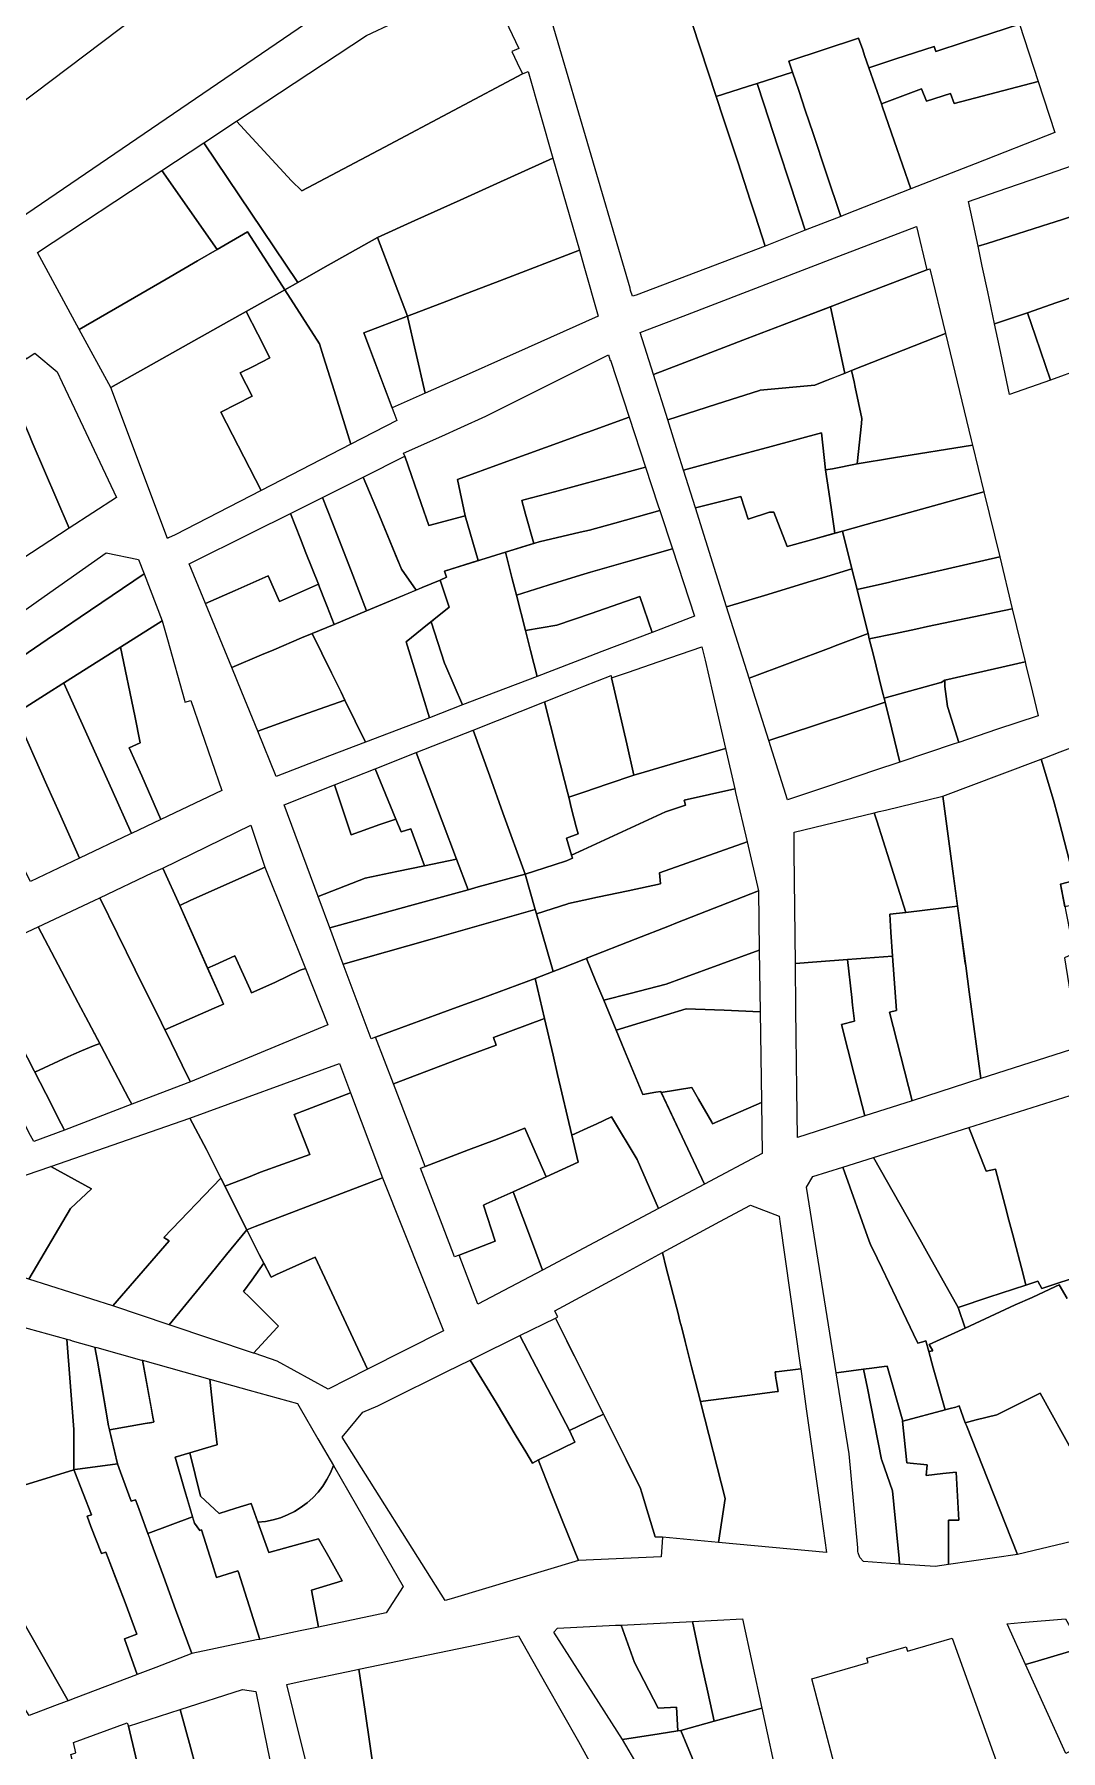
# Model space of a CAD drawing. Header units: metres. Extents: x 3 to 1027712, y 40 to 4430649.
# Drawn here: x 510266.8 to 510379.5, y 4411443.2 to 4411631.6 of the extents above; entities that cross this region are included whole.
import ezdxf

# ---------------------------------------------------------------- set-up
doc = ezdxf.new("R2010")
doc.units = ezdxf.units.M
doc.header["$MEASUREMENT"] = 0
doc.layers.add('A.ES.SDGC.CP.07003.cadastralparcel — CadastralParcel', color=1, linetype='Continuous')

msp = doc.modelspace()

# ---------------------------------------------------------------- linework, layer by layer
at = {"layer": 'A.ES.SDGC.CP.07003.cadastralparcel — CadastralParcel', "color": 7, "linetype": 'Continuous', "flags": 128}
for points in [[(510263.19, 4411622.33), (510307.67, 4411655.94)], [(510314.3, 4411644.83), (510263.62, 4411610.2)], [(510374.99, 4411632.68), (510368.91, 4411630.7), (510365.78, 4411629.68), (510365.6, 4411630.24), (510361.42, 4411628.86), (510358.45, 4411627.88), (510357.97, 4411629.26), (510357.77, 4411629.85), (510357.31, 4411631.14), (510349.67, 4411628.62), (510350.08, 4411627.41), (510350.08, 4411627.41), (510346.18, 4411626.16), (510345.14, 4411625.83), (510341.69, 4411624.73), (510338.16, 4411635.47)], [(510380.22, 4411492.81), (510379.34, 4411494.31), (510378.93, 4411494.12), (510376.37, 4411492.91), (510374.51, 4411492.1), (510369.01, 4411489.55), (510368.26, 4411491.82), (510371.62, 4411492.93), (510375.69, 4411494.27), (510376.98, 4411494.7), (510377.42, 4411493.89), (510378.86, 4411494.36), (510386.34, 4411496.83)], [(510381.03, 4411475.6), (510377.24, 4411482.41), (510372.63, 4411480.09), (510372.5, 4411480.04), (510370.23, 4411479.47), (510369.03, 4411479.16), (510368.34, 4411481.01), (510367.99, 4411480.88), (510367.36, 4411480.71), (510367.09, 4411480.64), (510366.8, 4411480.57), (510365.51, 4411485.2), (510365.02, 4411486.98), (510365.46, 4411487.06), (510365.07, 4411487.73), (510368.29, 4411489.22), (510369.01, 4411489.55), (510374.51, 4411492.1), (510376.37, 4411492.91), (510378.93, 4411494.12), (510379.34, 4411494.31), (510380.22, 4411492.81)], [(510304.61, 4411437.34), (510303.15, 4411447.45), (510302.48, 4411452.09), (510315.58, 4411454.83), (510320, 4411455.75), (510323, 4411450.45), (510326.56, 4411444.17), (510327.98, 4411441.65)]]:
    msp.add_lwpolyline(points, dxfattribs=at)
for points in [[(510332.29, 4411603.45), (510332.23, 4411603.7), (510327.16, 4411621.03), (510324.72, 4411629.39), (510322.86, 4411635.74), (510322.75, 4411636.11), (510323.49, 4411636.49), (510327.16, 4411638.39), (510329.04, 4411639.37), (510330.86, 4411640.31), (510334.81, 4411642.36), (510336.71, 4411638.46), (510337.54, 4411636.75), (510338.03, 4411635.74), (510338.16, 4411635.47), (510341.69, 4411624.73), (510342.5, 4411622.28), (510344.05, 4411617.56), (510345.46, 4411613.25), (510345.96, 4411611.73), (510347.08, 4411608.33), (510332.9, 4411602.95), (510332.5, 4411602.81), (510332.29, 4411603.45)], [(510320.42, 4411627.22), (510305.28, 4411619.18), (510296.22, 4411614.37), (510295.08, 4411615.49), (510289.04, 4411622.04), (510303.29, 4411631.43), (510309.24, 4411634.22), (510308.91, 4411634.93), (510311.27, 4411635.74), (510314.44, 4411636.83), (510316.8, 4411635.74), (510317.47, 4411635.43), (510320.01, 4411630.02), (510319.27, 4411629.67), (510319.85, 4411628.44), (510320.42, 4411627.22)], [(510368.91, 4411630.7), (510374.99, 4411632.68), (510377.03, 4411626.38), (510367.79, 4411623.96), (510367.39, 4411625.06), (510364.78, 4411624.23), (510364.21, 4411625.58), (510362.74, 4411625.03), (510359.82, 4411623.93), (510358.45, 4411627.88), (510361.42, 4411628.86), (510365.6, 4411630.24), (510365.78, 4411629.68), (510368.91, 4411630.7)], [(510355.87, 4411611.77), (510355.35, 4411611.57), (510353.76, 4411616.36), (510352.32, 4411620.69), (510351.47, 4411623.24), (510350.75, 4411625.4), (510350.08, 4411627.41), (510349.67, 4411628.62), (510357.31, 4411631.14), (510357.77, 4411629.85), (510357.97, 4411629.26), (510358.45, 4411627.88), (510359.82, 4411623.93), (510359.95, 4411623.57), (510361.23, 4411619.86), (510363.06, 4411614.59), (510355.87, 4411611.77)], [(510320.42, 4411627.22), (510321.04, 4411627.5), (510323.77, 4411617.98), (510317.6, 4411615.19), (510313.57, 4411613.37), (510308.6, 4411611.12), (510304.53, 4411609.27), (510298.52, 4411605.89), (510295.78, 4411604.33), (510285.45, 4411619.67), (510289.04, 4411622.04), (510295.08, 4411615.49), (510296.22, 4411614.37), (510305.28, 4411619.18), (510320.42, 4411627.22)], [(510346.18, 4411626.16), (510346.9, 4411623.94), (510348.45, 4411619.22), (510349.87, 4411614.91), (510351.47, 4411610.05), (510347.08, 4411608.33), (510345.96, 4411611.73), (510345.46, 4411613.25), (510344.05, 4411617.56), (510342.5, 4411622.28), (510341.69, 4411624.73), (510345.14, 4411625.83), (510346.18, 4411626.16)], [(510355.35, 4411611.57), (510351.47, 4411610.05), (510349.87, 4411614.91), (510348.45, 4411619.22), (510346.9, 4411623.94), (510346.18, 4411626.16), (510350.08, 4411627.41), (510350.75, 4411625.4), (510351.47, 4411623.24), (510352.32, 4411620.69), (510353.76, 4411616.36), (510355.35, 4411611.57)], [(510367.39, 4411625.06), (510367.79, 4411623.96), (510377.03, 4411626.38), (510378.84, 4411620.78), (510370.1, 4411617.35), (510363.06, 4411614.59), (510361.23, 4411619.86), (510359.95, 4411623.57), (510359.82, 4411623.93), (510362.74, 4411625.03), (510364.21, 4411625.58), (510364.78, 4411624.23), (510367.39, 4411625.06)], [(510280.84, 4411616.62), (510285.45, 4411619.67), (510295.78, 4411604.33), (510294.34, 4411603.52), (510292.76, 4411605.97), (510290.24, 4411609.88), (510286.91, 4411607.93), (510280.84, 4411616.62)], [(510323.77, 4411617.98), (510326.67, 4411607.86), (510317.95, 4411604.51), (510313.64, 4411602.87), (510312.12, 4411602.29), (510307.8, 4411600.62), (510304.53, 4411609.27), (510308.6, 4411611.12), (510313.57, 4411613.37), (510317.6, 4411615.19), (510323.77, 4411617.98)], [(510372.54, 4411614.3), (510377.33, 4411615.96), (510380.78, 4411617.16), (510382.4, 4411612.11), (510381.28, 4411611.75), (510378.68, 4411610.92), (510378.31, 4411610.8), (510376.47, 4411610.22), (510371.41, 4411608.62), (510370.43, 4411608.3), (510369.82, 4411611.21), (510369.39, 4411613.21), (510372.54, 4411614.3)], [(510286.91, 4411607.93), (510284.77, 4411606.7), (510281.3, 4411604.68), (510276.46, 4411601.87), (510271.78, 4411599.16), (510267.18, 4411607.62), (510280.84, 4411616.62), (510286.91, 4411607.93)], [(510381.28, 4411611.75), (510382.4, 4411612.11), (510384.96, 4411604.14), (510379.4, 4411602.24), (510379.07, 4411602.12), (510375.84, 4411601), (510372.24, 4411599.77), (510371.49, 4411603.29), (510370.89, 4411606.11), (510370.43, 4411608.3), (510371.41, 4411608.62), (510376.47, 4411610.22), (510378.31, 4411610.8), (510378.68, 4411610.92), (510381.28, 4411611.75)], [(510286.91, 4411607.93), (510290.24, 4411609.88), (510292.76, 4411605.97), (510294.34, 4411603.52), (510290.1, 4411601.14), (510288.21, 4411600.07), (510275.26, 4411592.78), (510271.78, 4411599.16), (510276.46, 4411601.87), (510281.3, 4411604.68), (510284.77, 4411606.7), (510286.91, 4411607.93)], [(510304.53, 4411609.27), (510307.8, 4411600.62), (510303.03, 4411598.79), (510306.31, 4411590.07), (510306.64, 4411589.19), (510301.58, 4411586.58), (510299.76, 4411592.46), (510298.6, 4411596.18), (510298.16, 4411597.58), (510294.34, 4411603.52), (510295.78, 4411604.33), (510298.52, 4411605.89), (510304.53, 4411609.27)], [(510355.16, 4411607.21), (510363.67, 4411610.47), (510364.8, 4411605.7), (510356.29, 4411602.46), (510354.98, 4411601.96), (510348.93, 4411599.63), (510345.08, 4411598.17), (510339.5, 4411596.03), (510334.8, 4411594.23), (510333.36, 4411598.82), (510338.08, 4411600.63), (510355.16, 4411607.21)], [(510309.76, 4411592.17), (510308.7, 4411596.78), (510307.86, 4411600.45), (510307.8, 4411600.62), (510312.12, 4411602.29), (510313.64, 4411602.87), (510317.95, 4411604.51), (510326.67, 4411607.86), (510327.16, 4411606.14), (510328.74, 4411600.62), (510321.06, 4411597.2), (510318, 4411595.84), (510314.91, 4411594.46), (510309.76, 4411592.17)], [(510354.98, 4411601.96), (510356.29, 4411602.46), (510364.8, 4411605.7), (510365.13, 4411605.83), (510366.85, 4411598.73), (510356.55, 4411594.66), (510355.79, 4411594.35), (510355.1, 4411597.59), (510354.23, 4411601.66), (510354.98, 4411601.96)], [(510257.53, 4411596.36), (510254.96, 4411600.25), (510260.68, 4411604.57), (510261.04, 4411604.88), (510265.97, 4411595.95), (510266.91, 4411596.57), (510269.34, 4411594.53), (510269.91, 4411593.33), (510271.59, 4411589.78), (510275.85, 4411580.72), (510270.66, 4411577.34), (510266.62, 4411586.8), (510266.32, 4411587.51), (510265.54, 4411589.33), (510264.3, 4411590.46), (510261.49, 4411592.99), (510261.32, 4411593.14), (510260.63, 4411592.71), (510260.06, 4411592.34), (510259.46, 4411593.31), (510258.07, 4411595.55), (510257.53, 4411596.36)], [(510290.1, 4411601.14), (510294.34, 4411603.52), (510298.16, 4411597.58), (510298.6, 4411596.18), (510299.76, 4411592.46), (510301.58, 4411586.58), (510291.73, 4411581.49), (510287.33, 4411590.08), (510290.77, 4411591.85), (510289.45, 4411594.41), (510290.85, 4411595.12), (510292.71, 4411596.07), (510291.38, 4411598.67), (510290.1, 4411601.14)], [(510384.96, 4411604.14), (510387.32, 4411596.81), (510381.77, 4411594.83), (510378.37, 4411593.62), (510376.72, 4411598.43), (510375.84, 4411601), (510379.07, 4411602.12), (510379.4, 4411602.24), (510384.96, 4411604.14)], [(510355.79, 4411594.35), (510353.51, 4411593.46), (510352.5, 4411593.05), (510346.53, 4411592.5), (510346.45, 4411592.46), (510341.71, 4411590.95), (510336.38, 4411589.23), (510334.8, 4411594.23), (510339.5, 4411596.03), (510345.08, 4411598.17), (510348.93, 4411599.63), (510354.23, 4411601.66), (510355.1, 4411597.59), (510355.79, 4411594.35)], [(510254.38, 4411590.59), (510251.06, 4411597.32), (510254.28, 4411599.74), (510254.96, 4411600.25), (510257.53, 4411596.36), (510258.07, 4411595.55), (510259.46, 4411593.31), (510260.06, 4411592.34), (510260.63, 4411592.71), (510261.32, 4411593.14), (510261.49, 4411592.99), (510264.3, 4411590.46), (510265.54, 4411589.33), (510266.32, 4411587.51), (510266.62, 4411586.8), (510270.66, 4411577.34), (510265.46, 4411573.95), (510262.92, 4411577.77), (510260.53, 4411581.36), (510256.77, 4411587), (510254.71, 4411590.1), (510254.38, 4411590.59)], [(510275.26, 4411592.78), (510288.21, 4411600.07), (510290.1, 4411601.14), (510291.38, 4411598.67), (510292.71, 4411596.07), (510290.85, 4411595.12), (510289.45, 4411594.41), (510290.77, 4411591.85), (510287.33, 4411590.08), (510291.73, 4411581.49), (510282.29, 4411576.62), (510281.59, 4411576.29), (510281.45, 4411576.23), (510275.26, 4411592.78)], [(510306.13, 4411590.56), (510303.03, 4411598.79), (510307.8, 4411600.62), (510307.86, 4411600.45), (510308.7, 4411596.78), (510309.76, 4411592.17), (510306.13, 4411590.56)], [(510375.84, 4411601), (510376.72, 4411598.43), (510378.37, 4411593.62), (510373.88, 4411592.03), (510372.77, 4411597.26), (510372.24, 4411599.77), (510375.84, 4411601)], [(510369.68, 4411587.06), (510369.83, 4411586.48), (510361.16, 4411585.08), (510357.15, 4411584.43), (510357.62, 4411588.86), (510357.68, 4411589.38), (510356.95, 4411592.83), (510356.82, 4411593.42), (510356.55, 4411594.66), (510366.85, 4411598.73), (510369.68, 4411587.06)], [(510314.13, 4411578.72), (510310.13, 4411577.65), (510309.3, 4411580.05), (510307.5, 4411585.25), (510307.38, 4411585.59), (510311.57, 4411587.47), (510313.66, 4411588.41), (510316.42, 4411589.64), (510329.85, 4411596.38), (510330.06, 4411595.76), (510330.08, 4411595.78), (510332.13, 4411589.54), (510327.59, 4411587.89), (510327.16, 4411587.73), (510325.46, 4411587.11), (510318.32, 4411584.53), (510313.3, 4411582.71), (510314.13, 4411578.72)], [(510354.45, 4411583.87), (510353.7, 4411583.75), (510353.25, 4411587.82), (510347.72, 4411586.33), (510343.09, 4411585.08), (510338.11, 4411583.73), (510337.49, 4411585.69), (510336.38, 4411589.23), (510341.71, 4411590.95), (510346.45, 4411592.46), (510346.53, 4411592.5), (510352.5, 4411593.05), (510353.51, 4411593.46), (510356.55, 4411594.66), (510356.82, 4411593.42), (510356.95, 4411592.83), (510357.68, 4411589.38), (510357.62, 4411588.86), (510357.15, 4411584.43), (510354.45, 4411583.87)], [(510320.35, 4411580.38), (510320.77, 4411578.88), (510321.67, 4411575.68), (510321.28, 4411575.56), (510318.56, 4411574.73), (510315.84, 4411573.89), (510315.56, 4411573.8), (510314.13, 4411578.72), (510313.3, 4411582.71), (510318.32, 4411584.53), (510325.46, 4411587.11), (510327.16, 4411587.73), (510327.59, 4411587.89), (510332.13, 4411589.54), (510333.94, 4411584.04), (510327.16, 4411582.22), (510326.76, 4411582.11), (510323.93, 4411581.35), (510320.59, 4411580.45), (510320.35, 4411580.38)], [(510347.55, 4411579.11), (510345.19, 4411578.36), (510344.38, 4411580.84), (510344.11, 4411580.77), (510339.42, 4411579.57), (510338.11, 4411583.73), (510343.09, 4411585.08), (510347.72, 4411586.33), (510353.25, 4411587.82), (510353.7, 4411583.75), (510354.06, 4411581.33), (510354.35, 4411579.38), (510354.72, 4411576.79), (510351.75, 4411575.97), (510349.48, 4411575.34), (510348.01, 4411579.11), (510347.55, 4411579.11)], [(510315.56, 4411573.8), (510311.86, 4411572.65), (510312.1, 4411571.96), (510311.39, 4411571.66), (510309.41, 4411570.83), (510308.74, 4411570.54), (510307.13, 4411572.87), (510306.88, 4411573.47), (510306.74, 4411573.82), (510304.72, 4411578.7), (510302.95, 4411582.97), (510307.5, 4411585.25), (510309.3, 4411580.05), (510310.13, 4411577.65), (510314.13, 4411578.72), (510315.56, 4411573.8)], [(510354.45, 4411583.87), (510357.15, 4411584.43), (510361.16, 4411585.08), (510369.83, 4411586.48), (510371.07, 4411581.33), (510362.23, 4411578.88), (510359.76, 4411578.19), (510359.32, 4411578.07), (510355.56, 4411577.03), (510354.72, 4411576.79), (510354.35, 4411579.38), (510354.06, 4411581.33), (510353.7, 4411583.75), (510354.45, 4411583.87)], [(510308.74, 4411570.54), (510305.95, 4411569.38), (510303.32, 4411568.28), (510301.61, 4411572.67), (510300.26, 4411576.14), (510299.56, 4411577.95), (510298.48, 4411580.74), (510302.95, 4411582.97), (510304.72, 4411578.7), (510306.88, 4411573.47), (510307.13, 4411572.87), (510308.74, 4411570.54)], [(510320.77, 4411578.88), (510320.35, 4411580.38), (510320.59, 4411580.45), (510323.93, 4411581.35), (510326.76, 4411582.11), (510327.16, 4411582.22), (510333.94, 4411584.04), (510335.29, 4411579.93), (510335.51, 4411579.28), (510330.57, 4411577.92), (510327.77, 4411577.15), (510326.76, 4411576.91), (510322.25, 4411575.87), (510321.67, 4411575.68), (510320.77, 4411578.88)], [(510362.23, 4411578.88), (510371.07, 4411581.33), (510372.8, 4411574.21), (510363.57, 4411572.09), (510360.99, 4411571.5), (510360.73, 4411571.44), (510359.95, 4411571.26), (510357.15, 4411570.62), (510356.59, 4411572.88), (510355.56, 4411577.03), (510359.32, 4411578.07), (510359.76, 4411578.19), (510362.23, 4411578.88)], [(510294.95, 4411578.97), (510298.48, 4411580.74), (510299.56, 4411577.95), (510300.26, 4411576.14), (510301.61, 4411572.67), (510303.32, 4411568.28), (510299.77, 4411566.79), (510298.99, 4411568.76), (510298.78, 4411569.3), (510298.14, 4411570.89), (510298.02, 4411571.2), (510296.66, 4411574.64), (510296.05, 4411576.19), (510294.95, 4411578.97)], [(510335.51, 4411579.28), (510336.88, 4411575.1), (510332, 4411573.7), (510327.89, 4411572.53), (510327.16, 4411572.32), (510326.78, 4411572.21), (510323.25, 4411571.1), (510319.76, 4411570.01), (510319.31, 4411571.79), (510318.56, 4411574.73), (510322.25, 4411575.87), (510326.76, 4411576.91), (510327.77, 4411577.15), (510330.57, 4411577.92), (510335.51, 4411579.28)], [(510347.55, 4411579.11), (510348.01, 4411579.11), (510349.48, 4411575.34), (510351.75, 4411575.97), (510355.56, 4411577.03), (510356.59, 4411572.88), (510353.37, 4411571.9), (510351.76, 4411571.41), (510347.36, 4411570.08), (510342.83, 4411568.71), (510339.42, 4411579.57), (510344.11, 4411580.77), (510344.38, 4411580.84), (510345.19, 4411578.36), (510347.55, 4411579.11)], [(510290.74, 4411576.87), (510294.95, 4411578.97), (510296.05, 4411576.19), (510296.66, 4411574.64), (510298.02, 4411571.2), (510293.75, 4411569.32), (510292.52, 4411572.12), (510288.88, 4411570.52), (510285.64, 4411569.09), (510283.86, 4411573.43), (510290.74, 4411576.87)], [(510267.93, 4411569.85), (510274.73, 4411574.66), (510278.28, 4411573.93), (510278.9, 4411572.33), (510271.89, 4411567.59), (510270.16, 4411566.42), (510268.24, 4411565.12), (510266.18, 4411563.72), (510262.08, 4411560.94), (510259.98, 4411564.23), (510259.48, 4411564.94), (510263.41, 4411567.71), (510263.91, 4411567), (510267.93, 4411569.85)], [(510311.86, 4411562.54), (510310.39, 4411567.07), (510310.71, 4411567.34), (510312.37, 4411568.67), (510311.39, 4411571.66), (510312.1, 4411571.96), (510311.86, 4411572.65), (510315.84, 4411573.89), (510318.56, 4411574.73), (510319.31, 4411571.79), (510319.76, 4411570.01), (510320.75, 4411566.12), (510321.31, 4411563.93), (510322.04, 4411561.09), (510317.51, 4411559.35), (510313.86, 4411557.95), (510312.01, 4411562.2), (510311.86, 4411562.54)], [(510327.95, 4411568), (510324.18, 4411566.7), (510320.75, 4411566.12), (510319.76, 4411570.01), (510323.25, 4411571.1), (510326.78, 4411572.21), (510327.16, 4411572.32), (510327.89, 4411572.53), (510332, 4411573.7), (510336.88, 4411575.1), (510339.32, 4411567.71), (510334.66, 4411565.92), (510333.32, 4411569.86), (510327.95, 4411568)], [(510372.8, 4411574.21), (510374.18, 4411568.5), (510364.88, 4411566.55), (510363.59, 4411566.28), (510361.35, 4411565.81), (510358.49, 4411565.21), (510358.35, 4411565.78), (510357.3, 4411570.01), (510357.15, 4411570.62), (510359.95, 4411571.26), (510360.73, 4411571.44), (510360.99, 4411571.5), (510363.57, 4411572.09), (510372.8, 4411574.21)], [(510271.89, 4411567.59), (510278.9, 4411572.33), (510280.89, 4411567.2), (510276.32, 4411564.31), (510273.92, 4411562.79), (510270.17, 4411560.42), (510269.88, 4411560.23), (510268.38, 4411559.28), (510264.75, 4411556.99), (510264.64, 4411556.91), (510264.1, 4411557.74), (510262.08, 4411560.94), (510266.18, 4411563.72), (510268.24, 4411565.12), (510270.16, 4411566.42), (510271.89, 4411567.59)], [(510298.14, 4411570.89), (510298.78, 4411569.3), (510298.99, 4411568.76), (510299.77, 4411566.79), (510297.35, 4411565.78), (510296.19, 4411565.3), (510293.12, 4411564.01), (510291.77, 4411563.44), (510288.51, 4411562.07), (510285.64, 4411569.09), (510288.88, 4411570.52), (510292.52, 4411572.12), (510293.75, 4411569.32), (510298.02, 4411571.2), (510298.14, 4411570.89)], [(510310.22, 4411556.55), (510303.21, 4411553.87), (510300.93, 4411558.49), (510300.51, 4411559.35), (510299.47, 4411561.46), (510297.35, 4411565.78), (510299.77, 4411566.79), (510303.32, 4411568.28), (510305.95, 4411569.38), (510309.41, 4411570.83), (510311.39, 4411571.66), (510312.37, 4411568.67), (510310.71, 4411567.34), (510310.01, 4411566.77), (510307.65, 4411564.89), (510308.82, 4411561.09), (510310.22, 4411556.55)], [(510353.37, 4411571.9), (510356.59, 4411572.88), (510357.15, 4411570.62), (510357.3, 4411570.01), (510358.35, 4411565.78), (510354.75, 4411564.43), (510354.29, 4411564.26), (510345.29, 4411560.9), (510342.83, 4411568.71), (510347.36, 4411570.08), (510351.76, 4411571.41), (510353.37, 4411571.9)], [(510327.95, 4411568), (510333.32, 4411569.86), (510334.66, 4411565.92), (510329.14, 4411563.81), (510327.16, 4411563.05), (510325.74, 4411562.51), (510322.04, 4411561.09), (510321.31, 4411563.93), (510320.75, 4411566.12), (510324.18, 4411566.7), (510327.95, 4411568)], [(510360.11, 4411558.71), (510359.95, 4411559.35), (510359.58, 4411560.84), (510358.9, 4411563.56), (510358.49, 4411565.21), (510361.35, 4411565.81), (510363.59, 4411566.28), (510364.88, 4411566.55), (510374.18, 4411568.5), (510375.59, 4411562.69), (510366.79, 4411560.68), (510366.38, 4411560.43), (510366.35, 4411560.42), (510360.11, 4411558.71)], [(510287.43, 4411548.57), (510280.74, 4411545.39), (510278.64, 4411550.16), (510277.27, 4411553.26), (510278.48, 4411553.79), (510277.87, 4411556.77), (510276.32, 4411564.31), (510280.89, 4411567.2), (510281.46, 4411565.15), (510283.32, 4411558.48), (510283.38, 4411558.25), (510284.01, 4411558.45), (510287.43, 4411548.57)], [(510310.01, 4411566.77), (510310.39, 4411567.07), (510311.86, 4411562.54), (510312.01, 4411562.2), (510313.86, 4411557.95), (510310.22, 4411556.55), (510308.82, 4411561.09), (510307.65, 4411564.89), (510310.01, 4411566.77)], [(510271.95, 4411556.19), (510270.07, 4411560.35), (510270.17, 4411560.42), (510273.92, 4411562.79), (510276.32, 4411564.31), (510277.87, 4411556.77), (510278.48, 4411553.79), (510277.27, 4411553.26), (510278.64, 4411550.16), (510280.74, 4411545.39), (510277.53, 4411543.85), (510275.35, 4411548.66), (510273.11, 4411553.61), (510271.95, 4411556.19)], [(510297.35, 4411565.78), (510299.47, 4411561.46), (510300.51, 4411559.35), (510300.93, 4411558.49), (510297.5, 4411557.26), (510295.75, 4411556.64), (510291.37, 4411555.07), (510289.62, 4411559.35), (510288.51, 4411562.07), (510291.77, 4411563.44), (510293.12, 4411564.01), (510296.19, 4411565.3), (510297.35, 4411565.78)], [(510335.44, 4411562.71), (510340.12, 4411564.32), (510340.46, 4411562.87), (510341.27, 4411559.35), (510342.7, 4411553.18), (510337.61, 4411551.69), (510333.77, 4411550.57), (510332.65, 4411550.24), (510331.87, 4411553.67), (510330.57, 4411559.35), (510330.21, 4411560.91), (510331.96, 4411561.51), (510335.44, 4411562.71)], [(510358.49, 4411565.21), (510358.9, 4411563.56), (510359.58, 4411560.84), (510359.95, 4411559.35), (510360.23, 4411558.24), (510357.03, 4411557.18), (510352.46, 4411555.68), (510347.45, 4411554.03), (510345.78, 4411559.35), (510345.29, 4411560.9), (510354.29, 4411564.26), (510354.75, 4411564.43), (510358.35, 4411565.78), (510358.49, 4411565.21)], [(510366.79, 4411559.97), (510366.79, 4411560.68), (510375.59, 4411562.69), (510375.68, 4411562.32), (510376.4, 4411559.35), (510377.03, 4411556.77), (510372.46, 4411555.24), (510368.31, 4411553.84), (510367.1, 4411557.67), (510367.07, 4411557.77), (510366.79, 4411559.97)], [(510269.88, 4411560.23), (510270.07, 4411560.35), (510271.95, 4411556.19), (510273.11, 4411553.61), (510275.35, 4411548.66), (510277.53, 4411543.85), (510277.33, 4411543.76), (510271.81, 4411541.13), (510269.62, 4411546.06), (510268.23, 4411549.15), (510266.84, 4411552.3), (510265.74, 4411554.77), (510264.75, 4411556.99), (510268.38, 4411559.28), (510269.88, 4411560.23)], [(510322.84, 4411558.29), (510325.52, 4411559.35), (510327.16, 4411560), (510330.15, 4411561.18), (510330.21, 4411560.91), (510330.57, 4411559.35), (510331.87, 4411553.67), (510332.65, 4411550.24), (510329.83, 4411549.28), (510327.16, 4411548.37), (510325.5, 4411547.81), (510325.35, 4411548.39), (510325.03, 4411549.65), (510324.16, 4411553.1), (510322.84, 4411558.29)], [(510366.79, 4411559.97), (510367.07, 4411557.77), (510367.1, 4411557.67), (510368.31, 4411553.84), (510367.82, 4411553.68), (510361.86, 4411551.68), (510360.96, 4411555.29), (510360.23, 4411558.24), (510360.11, 4411558.71), (510366.35, 4411560.42), (510366.38, 4411560.43), (510366.79, 4411560.68), (510366.79, 4411559.97)], [(510300.93, 4411558.49), (510303.21, 4411553.87), (510299.25, 4411552.35), (510293.4, 4411550.11), (510291.37, 4411555.07), (510295.75, 4411556.64), (510297.5, 4411557.26), (510300.93, 4411558.49)], [(510325.25, 4411543.33), (510325.82, 4411541.45), (510325.91, 4411541.14), (510325.25, 4411540.85), (510323.89, 4411540.41), (510320.71, 4411539.38), (510318.27, 4411546.12), (510316.83, 4411550.12), (510315, 4411555.19), (510322.84, 4411558.29), (510324.16, 4411553.1), (510325.03, 4411549.65), (510325.35, 4411548.39), (510325.5, 4411547.81), (510325.82, 4411546.54), (510326.33, 4411544.56), (510326.52, 4411543.8), (510325.25, 4411543.33)], [(510264.1, 4411557.74), (510264.64, 4411556.91), (510264.75, 4411556.99), (510265.74, 4411554.77), (510266.84, 4411552.3), (510268.23, 4411549.15), (510269.62, 4411546.06), (510271.81, 4411541.13), (510266.42, 4411538.56), (510265.98, 4411539.4), (510264.28, 4411543.37), (510262.93, 4411546.51), (510264.16, 4411547.12), (510261.72, 4411552.84), (510260.5, 4411555.76), (510264.1, 4411557.74)], [(510360.23, 4411558.24), (510360.96, 4411555.29), (510361.86, 4411551.68), (510359.07, 4411550.74), (510354.01, 4411549.04), (510349.5, 4411547.53), (510347.45, 4411554.03), (510352.46, 4411555.68), (510357.03, 4411557.18), (510360.23, 4411558.24)], [(510308.76, 4411552.72), (510315, 4411555.19), (510316.83, 4411550.12), (510318.27, 4411546.12), (510320.71, 4411539.38), (510315.58, 4411537.97), (510314.47, 4411537.67), (510313.19, 4411541.03), (510311.61, 4411545.21), (510308.76, 4411552.72)], [(510304.27, 4411550.95), (510308.76, 4411552.72), (510311.61, 4411545.21), (510313.19, 4411541.03), (510309.68, 4411540.3), (510308.19, 4411544.34), (510307.12, 4411544.03), (510306.54, 4411545.43), (510304.27, 4411550.95)], [(510325.82, 4411541.45), (510325.25, 4411543.33), (510326.52, 4411543.8), (510326.33, 4411544.56), (510325.82, 4411546.54), (510325.5, 4411547.81), (510327.16, 4411548.37), (510329.83, 4411549.28), (510332.65, 4411550.24), (510333.77, 4411550.57), (510337.61, 4411551.69), (510342.7, 4411553.18), (510343.73, 4411548.75), (510338.18, 4411547.49), (510338.3, 4411546.94), (510336.14, 4411546.22), (510332.8, 4411544.68), (510327.07, 4411542.03), (510325.82, 4411541.45)], [(510380.11, 4411535.82), (510379.96, 4411535.79), (510379.47, 4411538.29), (510381.01, 4411538.69), (510379.61, 4411544.06), (510379.17, 4411545.74), (510378.71, 4411547.5), (510377.36, 4411552), (510377.74, 4411552.14), (510379.44, 4411552.79), (510381.96, 4411553.74), (510383.21, 4411549.64), (510383.92, 4411547.31), (510385.39, 4411546.99), (510388.15, 4411548.18), (510388.86, 4411548.48), (510390, 4411542.75), (510388.15, 4411542.05), (510387.64, 4411541.86), (510388.07, 4411540.71), (510385.57, 4411540.14), (510385.69, 4411538.99), (510385.88, 4411537.08), (510380.11, 4411535.82)], [(510299.8, 4411549.18), (510304.27, 4411550.95), (510306.54, 4411545.43), (510304.76, 4411544.81), (510301.63, 4411543.71), (510299.8, 4411549.18)], [(510381.48, 4411520.38), (510370.75, 4411516.93), (510369.46, 4411526.44), (510369.07, 4411529.3), (510369.03, 4411529.61), (510368.43, 4411534.04), (510367.59, 4411540.24), (510366.55, 4411547.94), (510373.09, 4411550.4), (510377.05, 4411551.89), (510377.36, 4411552), (510378.71, 4411547.5), (510379.17, 4411545.74), (510379.61, 4411544.06), (510381.01, 4411538.69), (510379.47, 4411538.29), (510380.54, 4411532.87), (510380.98, 4411530.65), (510379.93, 4411530.18), (510381.48, 4411520.38)], [(510304.76, 4411544.81), (510306.54, 4411545.43), (510307.12, 4411544.03), (510308.19, 4411544.34), (510309.68, 4411540.3), (510306.64, 4411539.66), (510303.15, 4411538.94), (510298.01, 4411536.92), (510294.26, 4411546.99), (510299.8, 4411549.18), (510301.63, 4411543.71), (510304.76, 4411544.81)], [(510325.91, 4411541.14), (510325.82, 4411541.45), (510327.07, 4411542.03), (510332.8, 4411544.68), (510336.14, 4411546.22), (510338.3, 4411546.94), (510338.18, 4411547.49), (510343.73, 4411548.75), (510343.82, 4411548.35), (510345.07, 4411542.93), (510335.45, 4411539.52), (510335.59, 4411538.33), (510332.02, 4411537.56), (510328.67, 4411536.84), (510327.16, 4411536.51), (510325.46, 4411536.14), (510325.42, 4411536.12), (510321.96, 4411535.02), (510321.83, 4411535.49), (510320.71, 4411539.38), (510323.89, 4411540.41), (510325.25, 4411540.85), (510325.91, 4411541.14)], [(510362.51, 4411535.15), (510360.71, 4411540.84), (510359.33, 4411545.22), (510359.04, 4411546.11), (510359.57, 4411546.24), (510360.26, 4411546.41), (510366.55, 4411547.94), (510367.59, 4411540.24), (510368.19, 4411535.86), (510362.51, 4411535.15)], [(510362.51, 4411535.15), (510360.73, 4411535), (510360.87, 4411532.99), (510361.05, 4411530.39), (510356.11, 4411530), (510352.75, 4411529.74), (510350.38, 4411529.55), (510350.23, 4411541.8), (510350.23, 4411543.98), (510359.04, 4411546.11), (510359.33, 4411545.22), (510360.71, 4411540.84), (510362.51, 4411535.15)], [(510280.96, 4411540.05), (510290.6, 4411544.75), (510292.14, 4411540.13), (510291.86, 4411540.01), (510284.02, 4411536.51), (510282.8, 4411535.92), (510280.96, 4411540.05)], [(510345.07, 4411542.93), (510346.32, 4411537.55), (510337.25, 4411533.99), (510336.57, 4411533.72), (510332.8, 4411532.24), (510327.56, 4411530.18), (510327.44, 4411530.13), (510327.16, 4411530.02), (510324.75, 4411529.07), (510323.78, 4411528.69), (510323.02, 4411531.35), (510321.96, 4411535.02), (510325.42, 4411536.12), (510325.46, 4411536.14), (510327.16, 4411536.51), (510328.67, 4411536.84), (510332.02, 4411537.56), (510335.59, 4411538.33), (510335.45, 4411539.52), (510345.07, 4411542.93)], [(510281.17, 4411522.28), (510280.79, 4411523.05), (510277.91, 4411528.88), (510274.02, 4411536.77), (510279.86, 4411539.54), (510280.96, 4411540.05), (510282.8, 4411535.92), (510287.3, 4411525.8), (510287.61, 4411525.1), (510286.57, 4411524.65), (510281.17, 4411522.28)], [(510285.85, 4411529.05), (510282.8, 4411535.92), (510284.02, 4411536.51), (510291.86, 4411540.01), (510292.14, 4411540.13), (510296.6, 4411529.02), (510296.04, 4411528.83), (510293.23, 4411527.49), (510290.7, 4411526.34), (510290.53, 4411526.72), (510288.86, 4411530.41), (510286.7, 4411529.44), (510285.85, 4411529.05)], [(510313.19, 4411541.03), (510314.47, 4411537.67), (510308.03, 4411535.9), (510299.28, 4411533.49), (510298.01, 4411536.92), (510303.15, 4411538.94), (510306.64, 4411539.66), (510309.68, 4411540.3), (510313.19, 4411541.03)], [(510320.71, 4411539.38), (510321.83, 4411535.49), (510318.49, 4411534.54), (510310.31, 4411532.22), (510300.76, 4411529.51), (510299.28, 4411533.49), (510308.03, 4411535.9), (510314.47, 4411537.67), (510315.58, 4411537.97), (510320.71, 4411539.38)], [(510346.32, 4411537.55), (510346.42, 4411531.04), (510337.98, 4411527.95), (510336.18, 4411527.3), (510332.24, 4411526.27), (510329.35, 4411525.53), (510328.48, 4411527.61), (510327.44, 4411530.13), (510327.56, 4411530.18), (510332.8, 4411532.24), (510336.57, 4411533.72), (510337.25, 4411533.99), (510346.32, 4411537.55)], [(510283.98, 4411516.58), (510277.54, 4411514.12), (510277.2, 4411514.77), (510274.17, 4411520.5), (510272.79, 4411523.11), (510271.67, 4411525.24), (510267.26, 4411533.58), (510273.41, 4411536.49), (510274.02, 4411536.77), (510277.91, 4411528.88), (510280.79, 4411523.05), (510281.9, 4411520.81), (510283.67, 4411517.21), (510283.98, 4411516.58)], [(510362.51, 4411535.15), (510368.19, 4411535.86), (510368.22, 4411535.62), (510368.43, 4411534.04), (510369.07, 4411529.3), (510369.46, 4411526.44), (510370.75, 4411516.93), (510363.2, 4411514.51), (510360.7, 4411524.21), (510361.48, 4411524.41), (510361.05, 4411530.39), (510360.87, 4411532.99), (510360.73, 4411535), (510362.51, 4411535.15)], [(510321.83, 4411535.49), (510321.96, 4411535.02), (510323.02, 4411531.35), (510323.78, 4411528.69), (510321.81, 4411527.91), (510315.9, 4411525.74), (510313.27, 4411524.77), (510304.3, 4411521.47), (510303.82, 4411521.3), (510300.76, 4411529.51), (510310.31, 4411532.22), (510318.49, 4411534.54), (510321.83, 4411535.49)], [(510266.92, 4411517.63), (510266.84, 4411517.77), (510264.68, 4411521.99), (510260.41, 4411530.36), (510266.73, 4411533.34), (510267.26, 4411533.58), (510271.67, 4411525.24), (510272.79, 4411523.11), (510274.02, 4411520.79), (510273.33, 4411520.53), (510272.02, 4411519.97), (510271.18, 4411519.61), (510270.51, 4411519.33), (510266.92, 4411517.63)], [(510270.15, 4411511.29), (510266.78, 4411510.03), (510266.43, 4411510.7), (510264.79, 4411513.88), (510262.61, 4411518.07), (510261.38, 4411520.45), (510259.21, 4411524.61), (510257.05, 4411528.77), (510260.08, 4411530.2), (510260.41, 4411530.36), (510264.68, 4411521.99), (510266.84, 4411517.77), (510268.11, 4411515.29), (510269.8, 4411511.98), (510270.15, 4411511.29)], [(510296.6, 4411529.02), (510299.08, 4411522.85), (510283.98, 4411516.58), (510283.67, 4411517.21), (510281.9, 4411520.81), (510281.17, 4411522.28), (510286.57, 4411524.65), (510287.61, 4411525.1), (510287.3, 4411525.8), (510285.85, 4411529.05), (510286.7, 4411529.44), (510288.86, 4411530.41), (510290.53, 4411526.72), (510290.7, 4411526.34), (510293.23, 4411527.49), (510296.04, 4411528.83), (510296.6, 4411529.02)], [(510333.01, 4411508.06), (510330.21, 4411512.72), (510328.5, 4411511.94), (510327.94, 4411511.69), (510325.84, 4411510.73), (510324.28, 4411517.4), (510323.79, 4411519.49), (510322.84, 4411523.54), (510321.81, 4411527.91), (510323.78, 4411528.69), (510324.75, 4411529.07), (510327.16, 4411530.02), (510327.44, 4411530.13), (510328.48, 4411527.61), (510329.35, 4411525.53), (510330.11, 4411523.68), (510330.71, 4411522.24), (510331.3, 4411520.81), (510331.64, 4411520), (510333.63, 4411515.18), (510335.07, 4411515.43), (510335.61, 4411515.53), (510337.95, 4411510.53), (510340.4, 4411505.33), (510335.37, 4411502.67), (510333.01, 4411508.06)], [(510346.42, 4411531.04), (510346.52, 4411524.28), (510342.56, 4411524.44), (510339.41, 4411524.56), (510338.39, 4411524.6), (510334.08, 4411523.28), (510333.35, 4411523.05), (510330.71, 4411522.24), (510330.11, 4411523.68), (510329.35, 4411525.53), (510332.24, 4411526.27), (510336.18, 4411527.3), (510337.98, 4411527.95), (510346.42, 4411531.04)], [(510356.11, 4411530), (510356.57, 4411525.82), (510356.66, 4411525), (510356.86, 4411523.24), (510355.43, 4411522.87), (510356.84, 4411517.39), (510358.01, 4411512.84), (510350.62, 4411510.46), (510350.55, 4411515.79), (510350.48, 4411521.62), (510350.44, 4411524.51), (510350.38, 4411529.55), (510352.75, 4411529.74), (510356.11, 4411530)], [(510361.05, 4411530.39), (510361.48, 4411524.41), (510360.7, 4411524.21), (510363.2, 4411514.51), (510358.01, 4411512.84), (510356.84, 4411517.39), (510355.43, 4411522.87), (510356.86, 4411523.24), (510356.66, 4411525), (510356.57, 4411525.82), (510356.11, 4411530), (510361.05, 4411530.39)], [(510315.9, 4411525.74), (510321.81, 4411527.91), (510322.84, 4411523.54), (510317.24, 4411521.43), (510317.55, 4411520.62), (510314.08, 4411519.31), (510306.26, 4411516.35), (510304.3, 4411521.47), (510313.27, 4411524.77), (510315.9, 4411525.74)], [(510346.66, 4411514.44), (510346.67, 4411514.32), (510341.29, 4411511.98), (510341.2, 4411512.15), (510339.73, 4411514.69), (510339.01, 4411515.95), (510335.66, 4411515.42), (510335.61, 4411515.53), (510335.07, 4411515.43), (510333.63, 4411515.18), (510331.64, 4411520), (510331.3, 4411520.81), (510330.71, 4411522.24), (510333.35, 4411523.05), (510334.08, 4411523.28), (510338.39, 4411524.6), (510339.41, 4411524.56), (510342.56, 4411524.44), (510346.52, 4411524.28), (510346.66, 4411514.44)], [(510322.84, 4411523.54), (510323.79, 4411519.49), (510324.28, 4411517.4), (510325.84, 4411510.73), (510326.55, 4411507.75), (510323.03, 4411506.15), (510321.82, 4411508.9), (510320.68, 4411511.48), (510318.92, 4411510.8), (510317.34, 4411510.19), (510314.49, 4411509.1), (510309.74, 4411507.28), (510306.26, 4411516.35), (510314.08, 4411519.31), (510317.55, 4411520.62), (510317.24, 4411521.43), (510322.84, 4411523.54)], [(510274.02, 4411520.79), (510274.17, 4411520.5), (510277.2, 4411514.77), (510277.54, 4411514.12), (510270.15, 4411511.29), (510269.8, 4411511.98), (510268.11, 4411515.29), (510266.92, 4411517.63), (510270.51, 4411519.33), (510271.18, 4411519.61), (510272.02, 4411519.97), (510273.33, 4411520.53), (510274.02, 4411520.79)], [(510295.35, 4411512.99), (510297.09, 4411508.59), (510294.13, 4411507.54), (510291.68, 4411506.66), (510290.34, 4411506.1), (510287.75, 4411505.14), (510287.32, 4411506), (510285.76, 4411509.15), (510283.91, 4411512.58), (510300.33, 4411518.59), (510301.54, 4411515.37), (510295.35, 4411512.99)], [(510382.61, 4411504.56), (510383.44, 4411502.5), (510384.3, 4411500.38), (510385.05, 4411500.63), (510386.34, 4411496.83), (510378.86, 4411494.36), (510377.42, 4411493.89), (510376.98, 4411494.7), (510375.69, 4411494.27), (510375.37, 4411495.47), (510374.23, 4411499.78), (510373.7, 4411501.79), (510373.58, 4411502.26), (510372.33, 4411506.99), (510371.32, 4411506.78), (510369.41, 4411511.58), (510386.8, 4411517.06), (510391.63, 4411507.95), (510391.76, 4411507.64), (510388.15, 4411506.43), (510385.14, 4411505.41), (510383.41, 4411504.83), (510382.61, 4411504.56)], [(510297.09, 4411508.59), (510295.35, 4411512.99), (510295.49, 4411513.04), (510295.91, 4411513.2), (510296.3, 4411513.35), (510301.54, 4411515.37), (510305.06, 4411506.05), (510291.1, 4411500.68), (510290.16, 4411500.32), (510287.75, 4411505.14), (510290.34, 4411506.1), (510291.68, 4411506.66), (510294.13, 4411507.54), (510297.09, 4411508.59)], [(510346.67, 4411514.32), (510346.75, 4411508.7), (510340.4, 4411505.33), (510337.95, 4411510.53), (510335.66, 4411515.42), (510339.01, 4411515.95), (510339.73, 4411514.69), (510341.2, 4411512.15), (510341.29, 4411511.98), (510346.67, 4411514.32)], [(510275.48, 4411491.99), (510266.25, 4411494.91), (510270.8, 4411502.66), (510273.12, 4411504.82), (510268.65, 4411507.28), (510283.91, 4411512.58), (510285.76, 4411509.15), (510287.32, 4411506), (510281.06, 4411499.48), (510281.64, 4411499.11), (510275.48, 4411491.99)], [(510318.92, 4411510.8), (510320.68, 4411511.48), (510321.82, 4411508.9), (510323.03, 4411506.15), (510319.39, 4411504.5), (510316.44, 4411503.17), (510316.16, 4411503.04), (510317.42, 4411499.07), (510313.47, 4411497.55), (510312.98, 4411497.36), (510311.61, 4411500.93), (510309.25, 4411507.09), (510309.74, 4411507.28), (510314.49, 4411509.1), (510317.34, 4411510.19), (510318.92, 4411510.8)], [(510333.01, 4411508.06), (510335.37, 4411502.67), (510327.16, 4411498.32), (510322.64, 4411495.92), (510321.53, 4411498.86), (510319.39, 4411504.5), (510323.03, 4411506.15), (510326.55, 4411507.75), (510325.84, 4411510.73), (510327.94, 4411511.69), (510328.5, 4411511.94), (510330.21, 4411512.72), (510333.01, 4411508.06)], [(510358.97, 4411508.28), (510369.41, 4411511.58), (510371.32, 4411506.78), (510372.33, 4411506.99), (510373.58, 4411502.26), (510373.7, 4411501.79), (510374.23, 4411499.78), (510375.37, 4411495.47), (510375.69, 4411494.27), (510371.62, 4411492.93), (510368.26, 4411491.82), (510364.78, 4411497.99), (510364.03, 4411499.32), (510358.97, 4411508.28)], [(510368.29, 4411489.22), (510365.07, 4411487.73), (510365.46, 4411487.06), (510365.02, 4411486.98), (510364.7, 4411488.14), (510364.35, 4411488.04), (510363.82, 4411487.88), (510363.34, 4411488.88), (510362.22, 4411491.24), (510359.9, 4411496.1), (510359.37, 4411497.21), (510358.64, 4411498.74), (510358.47, 4411499.1), (510355.58, 4411507.21), (510358.97, 4411508.28), (510364.03, 4411499.32), (510364.78, 4411497.99), (510368.26, 4411491.82), (510369.01, 4411489.55), (510368.29, 4411489.22)], [(510266.25, 4411494.91), (510254.2, 4411499.14), (510254.22, 4411502.34), (510268.65, 4411507.28), (510273.12, 4411504.82), (510270.8, 4411502.66), (510266.25, 4411494.91)], [(510290.16, 4411500.32), (510287.95, 4411497.62), (510286.87, 4411496.3), (510285.29, 4411494.37), (510281.63, 4411489.92), (510275.48, 4411491.99), (510281.64, 4411499.11), (510281.06, 4411499.48), (510287.32, 4411506), (510290.16, 4411500.32)], [(510290.16, 4411500.32), (510291.1, 4411500.68), (510305.06, 4411506.05), (510311.74, 4411489.26), (510303.41, 4411485.03), (510297.66, 4411497.32), (510293.44, 4411495.43), (510292.83, 4411495.15), (510292.8, 4411495.21), (510292.04, 4411496.68), (510291.54, 4411497.64), (510290.16, 4411500.32)], [(510364.35, 4411488.04), (510364.7, 4411488.14), (510365.02, 4411486.98), (510365.51, 4411485.2), (510366.8, 4411480.57), (510362.16, 4411479.33), (510360.47, 4411485.38), (510360.12, 4411485.34), (510358.77, 4411485.15), (510357.87, 4411485.03), (510355.15, 4411484.66), (510354.87, 4411484.62), (510351.61, 4411505.02), (510352.28, 4411506.17), (510355.58, 4411507.21), (510358.47, 4411499.1), (510358.64, 4411498.74), (510359.37, 4411497.21), (510359.9, 4411496.1), (510362.22, 4411491.24), (510363.34, 4411488.88), (510363.82, 4411487.88), (510364.35, 4411488.04)], [(510319.39, 4411504.5), (510321.53, 4411498.86), (510322.64, 4411495.92), (510315.54, 4411492.16), (510313.47, 4411497.55), (510317.42, 4411499.07), (510316.16, 4411503.04), (510316.44, 4411503.17), (510319.39, 4411504.5)], [(510348.31, 4411484.74), (510348.17, 4411484.73), (510348.25, 4411484), (510348.27, 4411483.86), (510348.5, 4411482.59), (510348.12, 4411482.54), (510345.07, 4411482.15), (510339.95, 4411481.5), (510339.37, 4411483.77), (510338.98, 4411485.29), (510338.27, 4411488.08), (510337.9, 4411489.56), (510337.71, 4411490.3), (510337.5, 4411491.13), (510336.21, 4411496.17), (510335.79, 4411497.83), (510342.09, 4411501.24), (510345.44, 4411503.05), (510348.6, 4411501.85), (510348.69, 4411501.24), (510350.91, 4411485.49), (510350.97, 4411485.09), (510348.31, 4411484.74)], [(510290.89, 4411486.81), (510281.63, 4411489.92), (510285.29, 4411494.37), (510286.87, 4411496.3), (510287.95, 4411497.62), (510290.16, 4411500.32), (510291.54, 4411497.64), (510292.04, 4411496.68), (510290.71, 4411494.81), (510289.82, 4411493.55), (510289.97, 4411493.41), (510290.27, 4411493.13), (510292.85, 4411490.55), (510293.64, 4411489.77), (510293.49, 4411489.61), (510290.89, 4411486.81)], [(510292.8, 4411495.21), (510292.83, 4411495.15), (510293.44, 4411495.43), (510297.66, 4411497.32), (510303.41, 4411485.03), (510299.1, 4411482.85), (510293.49, 4411485.93), (510291.08, 4411486.74), (510290.89, 4411486.81), (510293.49, 4411489.61), (510293.64, 4411489.77), (510292.85, 4411490.55), (510290.27, 4411493.13), (510289.97, 4411493.41), (510289.82, 4411493.55), (510290.71, 4411494.81), (510292.04, 4411496.68), (510292.8, 4411495.21)], [(510335.79, 4411497.83), (510336.21, 4411496.17), (510337.5, 4411491.13), (510337.71, 4411490.3), (510337.9, 4411489.56), (510338.27, 4411488.08), (510338.98, 4411485.29), (510339.37, 4411483.77), (510339.95, 4411481.5), (510340, 4411481.32), (510342.66, 4411470.85), (510341.95, 4411466.01), (510335.8, 4411466.58), (510335, 4411466.65), (510334.22, 4411469.17), (510333.51, 4411471.45), (510333.33, 4411472.05), (510332.86, 4411472.98), (510331.79, 4411475.12), (510329.31, 4411480.09), (510326.13, 4411486.46), (510325.85, 4411487.01), (510325.29, 4411488.13), (510324.15, 4411490.42), (510324.04, 4411490.64), (510324.31, 4411490.77), (510323.99, 4411491.42), (510323.98, 4411491.44), (510330.97, 4411495.22), (510335.79, 4411497.83)], [(510324.04, 4411490.64), (510324.15, 4411490.42), (510325.29, 4411488.13), (510325.85, 4411487.01), (510326.13, 4411486.46), (510329.31, 4411480.09), (510325.57, 4411478.29), (510323.16, 4411482.93), (510321.93, 4411485.28), (510320.15, 4411488.72), (510324.04, 4411490.64)], [(510271.19, 4411474), (510263.23, 4411471.53), (510262.87, 4411472.29), (510261.76, 4411474.63), (510261.57, 4411475.04), (510260.78, 4411476.71), (510260.66, 4411476.96), (510260.55, 4411477.2), (510262.81, 4411477.51), (510263.87, 4411477.66), (510264.02, 4411479.17), (510264.49, 4411483.73), (510265.12, 4411489.79), (510270.42, 4411488.32), (510271.18, 4411478.4), (510271.19, 4411474)], [(510325.57, 4411478.29), (510326.18, 4411477.02), (510322.17, 4411475.08), (510321.51, 4411474.72), (510320.8, 4411475.98), (510319.75, 4411477.7), (510317.52, 4411481.38), (510314.68, 4411486.02), (510315.21, 4411486.29), (510320.15, 4411488.72), (510321.93, 4411485.28), (510323.16, 4411482.93), (510325.57, 4411478.29)], [(510271.19, 4411474), (510271.18, 4411478.4), (510270.42, 4411488.32), (510270.73, 4411488.24), (510271.01, 4411488.16), (510273.5, 4411487.47), (510273.77, 4411485.9), (510274.02, 4411484.45), (510275, 4411478.82), (510275.97, 4411474.65), (510271.34, 4411474.02), (510271.19, 4411474)], [(510279.87, 4411479.76), (510279.97, 4411479.25), (510279.91, 4411479.22), (510279, 4411479.06), (510275.11, 4411478.38), (510275, 4411478.82), (510273.77, 4411485.9), (510273.5, 4411487.47), (510273.7, 4411487.41), (510278.61, 4411486.04), (510278.72, 4411486.01), (510279.87, 4411479.77), (510279.87, 4411479.76)], [(510279.32, 4411467), (510278.2, 4411470.05), (510277.97, 4411470.7), (510277.46, 4411470.53), (510276.3, 4411473.72), (510275.97, 4411474.65), (510275.11, 4411478.38), (510279, 4411479.06), (510279.56, 4411479.16), (510279.91, 4411479.22), (510279.97, 4411479.25), (510279.87, 4411479.76), (510279.87, 4411479.77), (510279.7, 4411480.68), (510278.72, 4411486.01), (510286.12, 4411483.95), (510286.53, 4411480.18), (510286.91, 4411476.73), (510286.64, 4411476.65), (510283.92, 4411475.84), (510282.3, 4411475.37), (510283.3, 4411471.93), (510284.2, 4411468.84), (510279.32, 4411467)], [(510304.54, 4411481.03), (510305.79, 4411481.65), (510308.44, 4411482.95), (510309.33, 4411483.39), (510312.12, 4411484.77), (510314.68, 4411486.02), (510317.52, 4411481.38), (510319.75, 4411477.7), (510320.8, 4411475.98), (510321.51, 4411474.72), (510322.17, 4411475.08), (510322.27, 4411474.83), (510323.48, 4411471.77), (510324.87, 4411468.28), (510326.56, 4411464.04), (510312.59, 4411459.83), (510311.93, 4411459.64), (510300.63, 4411477.56), (510302.91, 4411480.31), (510304.54, 4411481.03)], [(510348.27, 4411483.86), (510348.25, 4411484), (510348.17, 4411484.73), (510348.31, 4411484.74), (510350.97, 4411485.09), (510351.58, 4411480.7), (510353.06, 4411470.18), (510353.8, 4411464.91), (510341.95, 4411466.01), (510342.66, 4411470.85), (510340, 4411481.32), (510339.95, 4411481.5), (510345.07, 4411482.15), (510348.12, 4411482.54), (510348.5, 4411482.59), (510348.27, 4411483.86)], [(510355.15, 4411484.66), (510357.87, 4411485.03), (510358.28, 4411482.95), (510359.83, 4411475.11), (510359.85, 4411475.06), (510361.02, 4411471.69), (510361.17, 4411470.18), (510361.76, 4411464.25), (510361.82, 4411463.64), (510357.85, 4411463.92), (510357.47, 4411464.35), (510357.26, 4411464.89), (510357.23, 4411465.03), (510357.23, 4411465.41), (510356.29, 4411475.75), (510354.87, 4411484.62), (510355.15, 4411484.66)], [(510362.6, 4411474.76), (510364.86, 4411474.52), (510364.74, 4411473.35), (510366.57, 4411473.57), (510368.01, 4411473.74), (510368.31, 4411468.47), (510367.17, 4411468.46), (510367.2, 4411463.59), (510365.71, 4411463.37), (510361.82, 4411463.64), (510361.76, 4411464.25), (510361.17, 4411470.18), (510361.02, 4411471.69), (510359.85, 4411475.06), (510359.83, 4411475.11), (510358.28, 4411482.95), (510357.87, 4411485.03), (510358.77, 4411485.15), (510360.12, 4411485.34), (510360.47, 4411485.38), (510362.16, 4411479.33), (510362.13, 4411479.32), (510362.6, 4411474.76)], [(510286.12, 4411483.95), (510290.43, 4411482.75), (510295.74, 4411481.28), (510296.04, 4411480.76), (510297.98, 4411477.39), (510299.67, 4411474.45), (510299.35, 4411473.67), (510298.97, 4411472.92), (510298.51, 4411472.21), (510298, 4411471.55), (510297.42, 4411470.93), (510296.8, 4411470.36), (510296.04, 4411469.81), (510295.41, 4411469.41), (510294.65, 4411469.04), (510293.87, 4411468.73), (510293.06, 4411468.49), (510292.23, 4411468.33), (510291.38, 4411468.24), (510290.65, 4411470.28), (510288.98, 4411469.77), (510287.12, 4411469.21), (510285.08, 4411471.1), (510283.92, 4411475.84), (510286.64, 4411476.65), (510286.91, 4411476.73), (510286.53, 4411480.18), (510286.12, 4411483.95)], [(510367.36, 4411480.71), (510367.99, 4411480.88), (510368.34, 4411481.01), (510369.03, 4411479.16), (510369.15, 4411478.85), (510371.5, 4411472.94), (510374.77, 4411464.68), (510367.2, 4411463.59), (510367.17, 4411468.46), (510368.31, 4411468.47), (510368.01, 4411473.74), (510366.57, 4411473.57), (510364.74, 4411473.35), (510364.86, 4411474.52), (510362.6, 4411474.76), (510362.13, 4411479.32), (510362.16, 4411479.33), (510366.8, 4411480.57), (510367.09, 4411480.64), (510367.36, 4411480.71)], [(510390.09, 4411468.67), (510390.18, 4411468.4), (510374.77, 4411464.68), (510371.5, 4411472.94), (510369.15, 4411478.85), (510369.03, 4411479.16), (510370.23, 4411479.47), (510372.5, 4411480.04), (510372.63, 4411480.09), (510377.24, 4411482.41), (510381.03, 4411475.6), (510381.43, 4411474.86), (510381.61, 4411474.52), (510382.51, 4411474.95), (510384.03, 4411471.54), (510385.13, 4411471.79), (510388.29, 4411472.51), (510388.83, 4411472.63), (510390.09, 4411468.67)], [(510325.57, 4411478.29), (510329.31, 4411480.09), (510331.79, 4411475.12), (510332.86, 4411472.98), (510333.33, 4411472.05), (510333.51, 4411471.45), (510334.22, 4411469.17), (510335, 4411466.65), (510335.8, 4411466.58), (510335.65, 4411464.42), (510326.56, 4411464.04), (510324.87, 4411468.28), (510323.48, 4411471.77), (510322.27, 4411474.83), (510322.17, 4411475.08), (510326.18, 4411477.02), (510325.57, 4411478.29)], [(510285.03, 4411467.34), (510284.41, 4411468.12), (510283.3, 4411471.93), (510282.3, 4411475.37), (510283.92, 4411475.84), (510285.08, 4411471.1), (510287.12, 4411469.21), (510288.98, 4411469.77), (510290.65, 4411470.28), (510291.38, 4411468.24), (510292.57, 4411464.93), (510296.04, 4411465.86), (510298.05, 4411466.4), (510299.17, 4411464.42), (510300.63, 4411461.82), (510297.28, 4411460.78), (510298.03, 4411456.73), (510296.04, 4411456.31), (510291.59, 4411455.38), (510289.47, 4411462.04), (510289.29, 4411462.63), (510289.2, 4411462.91), (510286.85, 4411462.16), (510286.36, 4411463.69), (510285.19, 4411467.39), (510285.03, 4411467.34)], [(510257.18, 4411469.64), (510263.23, 4411471.53), (510271.19, 4411474), (510271.3, 4411473.72), (510273.11, 4411469.04), (510272.63, 4411468.9), (510273.06, 4411467.77), (510274.21, 4411464.8), (510274.68, 4411464.96), (510274.95, 4411464.29), (510276.82, 4411459.44), (510278.09, 4411455.94), (510276.73, 4411455.44), (510278.15, 4411451.52), (510278.05, 4411451.49), (510271.4, 4411448.96), (510270.56, 4411448.63), (510263.42, 4411461.17), (510262.36, 4411460.57), (510257.18, 4411469.64)], [(510275.97, 4411474.65), (510276.3, 4411473.72), (510277.46, 4411470.53), (510277.97, 4411470.7), (510278.2, 4411470.05), (510279.65, 4411466.08), (510281.02, 4411462.31), (510282.36, 4411458.64), (510284.12, 4411453.81), (510280.19, 4411452.3), (510278.15, 4411451.52), (510276.73, 4411455.44), (510278.09, 4411455.94), (510276.82, 4411459.44), (510275.77, 4411462.15), (510274.95, 4411464.29), (510274.68, 4411464.96), (510274.21, 4411464.8), (510273.06, 4411467.77), (510272.63, 4411468.9), (510273.11, 4411469.04), (510271.3, 4411473.72), (510271.19, 4411474), (510271.34, 4411474.02), (510275.97, 4411474.65)], [(510299.67, 4411474.45), (510303.89, 4411467.13), (510307.32, 4411461.17), (510305.46, 4411458.28), (510298.03, 4411456.73), (510297.28, 4411460.78), (510300.63, 4411461.82), (510299.17, 4411464.42), (510298.05, 4411466.4), (510296.04, 4411465.86), (510292.57, 4411464.93), (510291.38, 4411468.24), (510292.23, 4411468.33), (510293.06, 4411468.49), (510293.87, 4411468.73), (510294.65, 4411469.04), (510295.41, 4411469.41), (510296.04, 4411469.81), (510296.8, 4411470.36), (510297.42, 4411470.93), (510298, 4411471.55), (510298.51, 4411472.21), (510298.97, 4411472.92), (510299.35, 4411473.67), (510299.67, 4411474.45)], [(510256.65, 4411469.32), (510257.18, 4411469.64), (510262.36, 4411460.57), (510263.42, 4411461.17), (510270.56, 4411448.63), (510270.36, 4411448.56), (510269.07, 4411448.07), (510266.29, 4411447.01), (510259.99, 4411456.78), (510259.11, 4411458.14), (510258.72, 4411458.74), (510257.33, 4411460.67), (510255.24, 4411463.58), (510254.31, 4411464.88), (510251.96, 4411468.14), (510256.08, 4411469.18), (510256.65, 4411469.32)], [(510279.32, 4411467), (510284.2, 4411468.84), (510284.32, 4411468.46), (510284.41, 4411468.12), (510285.03, 4411467.34), (510285.19, 4411467.39), (510286.36, 4411463.69), (510286.85, 4411462.16), (510289.2, 4411462.91), (510289.29, 4411462.63), (510289.47, 4411462.04), (510291.59, 4411455.38), (510291.25, 4411455.31), (510284.12, 4411453.81), (510282.36, 4411458.64), (510281.02, 4411462.31), (510279.65, 4411466.08), (510279.48, 4411466.56), (510279.32, 4411467)], [(510324.26, 4411456.6), (510330.63, 4411456.92), (510331.27, 4411456.95), (510332.72, 4411452.82), (510335.31, 4411447.84), (510337.34, 4411447.94), (510337.47, 4411445.34), (510335.43, 4411445.01), (510331.42, 4411444.39), (510323.85, 4411456.18), (510324.26, 4411456.6)], [(510332.72, 4411452.82), (510331.27, 4411456.95), (510339.07, 4411457.34), (510339.97, 4411453.18), (510340.76, 4411449.57), (510341.45, 4411446.4), (510337.79, 4411445.39), (510337.47, 4411445.34), (510337.34, 4411447.94), (510335.31, 4411447.84), (510332.72, 4411452.82)], [(510339.07, 4411457.34), (510344.56, 4411457.62), (510346.68, 4411447.84), (510341.45, 4411446.4), (510340.76, 4411449.57), (510339.97, 4411453.18), (510339.07, 4411457.34)], [(510375.16, 4411457.21), (510380.02, 4411457.64), (510381.8, 4411454.44), (510377.02, 4411453.02), (510375.65, 4411452.61), (510373.63, 4411457.08), (510375.16, 4411457.21)], [(510358.35, 4411452.82), (510358.21, 4411453.3), (510362.53, 4411454.55), (510362.67, 4411454.07), (510367.57, 4411455.5), (510373.99, 4411437.65), (510374.05, 4411437.48), (510369.19, 4411435.72), (510368.45, 4411438.25), (510366.16, 4411437.58), (510367.36, 4411433.42), (510367.24, 4411433.35), (510366.42, 4411433.14), (510364.3, 4411432.6), (510362.57, 4411432.16), (510357.49, 4411430.86), (510352.2, 4411451.04), (510358.35, 4411452.82)], [(510377.02, 4411453.02), (510381.8, 4411454.44), (510382.83, 4411452.58), (510383.74, 4411450.94), (510384.18, 4411450.16), (510384.39, 4411449.77), (510385.48, 4411447.81), (510382.73, 4411446.09), (510383.47, 4411444.58), (510380.07, 4411442.84), (510375.65, 4411452.61), (510377.02, 4411453.02)], [(510302, 4411451.99), (510302.48, 4411452.09), (510303.15, 4411447.45), (510304.61, 4411437.34), (510305.01, 4411436.22), (510308.28, 4411427.07), (510302.67, 4411425.97), (510300.37, 4411427.25), (510299.49, 4411430.74), (510298.84, 4411433.34), (510296.04, 4411444.5), (510294.55, 4411450.44), (510296.04, 4411450.75), (510302, 4411451.99)], [(510282.85, 4411447.68), (510289.7, 4411449.89), (510291.17, 4411449.67), (510292.05, 4411445.34), (510292.42, 4411443.55), (510294.18, 4411434.89), (510291.9, 4411434.34), (510286.82, 4411433.11), (510286.01, 4411436.07), (510285.32, 4411438.62), (510285.2, 4411439.06), (510284.54, 4411441.48), (510283.98, 4411443.53), (510282.85, 4411447.68)], [(510277.2, 4411445.85), (510282.85, 4411447.68), (510283.98, 4411443.53), (510284.54, 4411441.48), (510285.2, 4411439.06), (510285.32, 4411438.62), (510286.01, 4411436.07), (510286.82, 4411433.11), (510284.57, 4411432.56), (510282.45, 4411432.05), (510280.57, 4411431.59), (510279.83, 4411434.72), (510279.36, 4411436.7), (510277.2, 4411445.85)], [(510346.68, 4411447.84), (510348.56, 4411439.2), (510341.66, 4411436.15), (510341, 4411437.72), (510338.5, 4411443.69), (510337.79, 4411445.39), (510341.45, 4411446.4), (510346.68, 4411447.84)], [(510270.86, 4411442.75), (510271.42, 4411442.93), (510271.14, 4411444.07), (510277.02, 4411446.23), (510277.2, 4411445.85), (510279.36, 4411436.7), (510279.83, 4411434.72), (510280.57, 4411431.59), (510281.07, 4411429.46), (510280.74, 4411428.9), (510278.28, 4411428.31), (510274.77, 4411427.47), (510273.59, 4411432.04), (510272.49, 4411436.37), (510270.86, 4411442.75)], [(510337.79, 4411445.39), (510338.5, 4411443.69), (510341, 4411437.72), (510341.66, 4411436.15), (510337.37, 4411434.25), (510333.14, 4411441.47), (510331.42, 4411444.39), (510335.43, 4411445.01), (510337.47, 4411445.34), (510337.79, 4411445.39)]]:
    msp.add_lwpolyline(points, close=True, dxfattribs=at)

doc.saveas('drawing.dxf')
